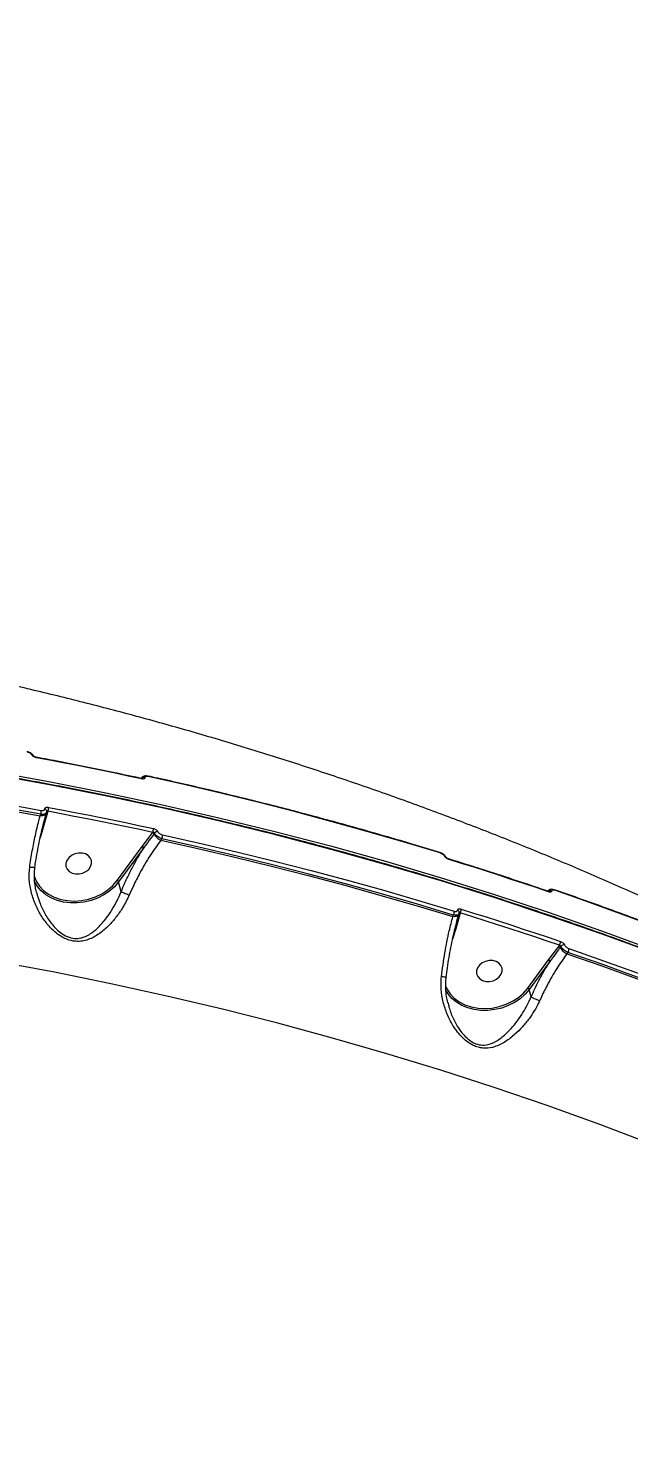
# Model space of a CAD drawing. Header units: millimetres. Extents: x -8422 to 28150, y -6982 to 5510.
# Drawn here: x 22403.7 to 22610.9, y 1606.3 to 2091.5 of the extents above; entities that cross this region are included whole.
import ezdxf

# ---------------------------------------------------------------- set-up
doc = ezdxf.new("R2010")
doc.units = ezdxf.units.MM
for name, color, linetype in [('DIKOM_ОБЪЕКТ', 7, 'Continuous'), ('DIKOM_РАЗМЕР_ЗОНА', 7, 'Continuous'), ('DIKOM_РАЗМЕР_ОБЪЕКТА', 7, 'Continuous')]:
    doc.layers.add(name, color=color, linetype=linetype)
doc.styles.add('style1', font='arial.ttf', dxfattribs={"width": 0.8})
doc.dimstyles.new('1-50', dxfattribs={"dimtxt": 300, "dimasz": 200, "dimexe": 100, "dimexo": 0, "dimgap": 100, "dimtad": 1, "dimdec": 0, "dimtxsty": 'style1', "dimcen": 0, "dimclrd": 7, "dimclre": 7, "dimadec": 1, "dimazin": 2, "dimtfac": 1, "dimtdec": 0, "dimtmove": 1, "dimatfit": 3, "dimfxl": 0, "dimlwd": 25, "dimlwe": 18, "dimarcsym": 0})

# ---------------------------------------------------------------- blocks, each defined once
blk = doc.blocks.new('*D15')
at = {"layer": 'Defpoints', "color": 0, "transparency": 16777216}
for p in [(19380.28, 3651.45), (27070.13, 3651.45), (15204.41, -3115.19)]:
    blk.add_point(p, dxfattribs=at)
at = {"layer": 'DIKOM_РАЗМЕР_ОБЪЕКТА', "color": 7, "lineweight": 18, "transparency": 16777216}
for p, q in [((19380.28, 3651.45), (27170.13, 3651.45)), ((15204.41, -3115.19), (27170.13, -3115.19))]:
    blk.add_line(p, q, dxfattribs=at)
at = {"layer": 'DIKOM_РАЗМЕР_ОБЪЕКТА', "color": 7, "lineweight": 25, "transparency": 16777216}
blk.add_line((27070.13, -2915.19), (27070.13, 3451.45), dxfattribs=at)
at = {"layer": 'DIKOM_РАЗМЕР_ОБЪЕКТА', "color": 7, "transparency": 16777216}
for points in [[(27036.8, 3451.45), (27103.47, 3451.45), (27070.13, 3651.45)], [(27036.8, -2915.19), (27103.47, -2915.19), (27070.13, -3115.19)]]:
    blk.add_solid(points, dxfattribs=at)
at = {"layer": 'DIKOM_РАЗМЕР_ОБЪЕКТА', "color": 0, "transparency": 16777216, "insert": (26816.96, -135.25), "char_height": 300, "attachment_point": 5, "rotation": 90, "style": 'style1'}
blk.add_mtext('6750', dxfattribs=at)
blk = doc.blocks.new('*D14')
at = {"layer": 'Defpoints', "color": 0, "transparency": 16777216}
for p in [(20684.73, 5148.63), (28049.7, 5148.63), (14575.76, -5055.5)]:
    blk.add_point(p, dxfattribs=at)
at = {"layer": 'DIKOM_РАЗМЕР_ЗОНА', "color": 7, "lineweight": 18, "transparency": 16777216}
for p, q in [((20684.73, 5148.63), (28149.7, 5148.63)), ((14575.76, -5055.5), (28149.7, -5055.5))]:
    blk.add_line(p, q, dxfattribs=at)
at = {"layer": 'DIKOM_РАЗМЕР_ЗОНА', "color": 7, "lineweight": 25, "transparency": 16777216}
blk.add_line((28049.7, -4855.5), (28049.7, 4948.63), dxfattribs=at)
at = {"layer": 'DIKOM_РАЗМЕР_ЗОНА', "color": 7, "transparency": 16777216}
for points in [[(28016.36, 4948.63), (28083.03, 4948.63), (28049.7, 5148.63)], [(28016.36, -4855.5), (28083.03, -4855.5), (28049.7, -5055.5)]]:
    blk.add_solid(points, dxfattribs=at)
at = {"layer": 'DIKOM_РАЗМЕР_ЗОНА', "color": 0, "transparency": 16777216, "insert": (27796.52, -63.59), "char_height": 300, "attachment_point": 5, "rotation": 90, "style": 'style1'}
blk.add_mtext('10200', dxfattribs=at)
blk = doc.blocks.new('*D13')
at = {"layer": 'Defpoints', "color": 0, "transparency": 16777216}
for p in [(10490, 1785.06), (25983.09, 460.53), (10490, -6882.5)]:
    blk.add_point(p, dxfattribs=at)
at = {"layer": 'DIKOM_РАЗМЕР_ЗОНА', "color": 7, "lineweight": 18, "transparency": 16777216}
for p, q in [((10490, 1785.06), (10490, -6982.5)), ((25983.09, 460.53), (25983.09, -6982.5))]:
    blk.add_line(p, q, dxfattribs=at)
at = {"layer": 'DIKOM_РАЗМЕР_ЗОНА', "color": 7, "lineweight": 25, "transparency": 16777216}
blk.add_line((25783.09, -6882.5), (10690, -6882.5), dxfattribs=at)
at = {"layer": 'DIKOM_РАЗМЕР_ЗОНА', "color": 7, "transparency": 16777216}
for points in [[(10690, -6849.17), (10690, -6915.83), (10490, -6882.5)], [(25783.09, -6849.17), (25783.09, -6915.83), (25983.09, -6882.5)]]:
    blk.add_solid(points, dxfattribs=at)
at = {"layer": 'DIKOM_РАЗМЕР_ЗОНА', "color": 0, "transparency": 16777216, "insert": (18236.55, -6629.33), "char_height": 300, "attachment_point": 5, "style": 'style1'}
blk.add_mtext('15500', dxfattribs=at)

msp = doc.modelspace()

# ---------------------------------------------------------------- linework, layer by layer
at = {"layer": 'DIKOM_ОБЪЕКТ', "color": 7, "linetype": 'Continuous', "lineweight": 15}
for p, q in [((22442.86, 1833.16), (22442.68, 1832.92)), ((22407.86, 1820.02), (22408.02, 1820.55)), ((22410.35, 1821.17), (22408.86, 1815.94)), ((22409.9, 1820.78), (22409.89, 1820.74)), ((22409.9, 1820.78), (22410.04, 1821.25)), ((22410.07, 1821.45), (22410.1, 1821.59)), ((22410.47, 1821.58), (22410.35, 1821.17)), ((22408.86, 1815.94), (22407.84, 1812.47)), ((22443.02, 1809.39), (22446.6, 1814.18)), ((22446.6, 1814.18), (22446.67, 1814.28)), ((22447.28, 1814.06), (22447.07, 1813.76)), ((22449.78, 1812.13), (22449.42, 1811.64)), ((22434.42, 1797.73), (22443.02, 1809.39)), ((22443.51, 1808.92), (22434.9, 1797.25)), ((22435.73, 1793.83), (22434.9, 1797.25)), ((22583.06, 1794.12), (22583.01, 1794.04)), ((22550.2, 1785.27), (22550.36, 1785.81)), ((22552.69, 1786.42), (22551.17, 1781.1)), ((22552.25, 1786.04), (22552.23, 1786)), ((22552.25, 1786.04), (22552.34, 1786.37)), ((22552.33, 1786.39), (22552.38, 1786.73)), ((22552.72, 1786.53), (22552.69, 1786.42)), ((22551.17, 1781.1), (22550.12, 1777.51)), ((22583.2, 1770.32), (22586.71, 1775.02)), ((22586.71, 1775.02), (22586.98, 1775.39)), ((22587.5, 1775.02), (22587.18, 1774.6)), ((22589.89, 1772.96), (22589.54, 1772.48)), ((22576.08, 1760.66), (22583.2, 1770.32)), ((22583.69, 1769.85), (22576.57, 1760.19)), ((22577.19, 1757.59), (22576.57, 1760.19))]:
    msp.add_line(p, q, dxfattribs=at)
at = {"layer": 'DIKOM_ОБЪЕКТ', "color": 7, "linetype": 'Continuous', "lineweight": 15, "flags": 128}
for points in [[(22442.73, 1832.75), (22438.23, 1833.72), (22433.72, 1834.67), (22429.2, 1835.61), (22424.67, 1836.53), (22420.14, 1837.43), (22415.6, 1838.32), (22411.06, 1839.19), (22406.51, 1840.05)], [(22302.87, 1835.15), (22316.13, 1833.7), (22329.36, 1832.12), (22342.55, 1830.41), (22355.7, 1828.58), (22368.81, 1826.63), (22381.87, 1824.55), (22394.89, 1822.34), (22407.86, 1820.02)], [(22408.02, 1820.55), (22395.07, 1822.87), (22382.08, 1825.07), (22369.05, 1827.15), (22355.97, 1829.1), (22342.84, 1830.92), (22329.68, 1832.63), (22316.48, 1834.2), (22303.24, 1835.66)], [(22303.33, 1837.02), (22316.58, 1835.57), (22329.79, 1833.99), (22342.97, 1832.29), (22356.1, 1830.46), (22369.19, 1828.51), (22382.24, 1826.43), (22395.24, 1824.23), (22408.19, 1821.9)], [(22391, 1835.43), (22410.8, 1831.85), (22430.49, 1827.98), (22450.05, 1823.82), (22469.48, 1819.38), (22488.78, 1814.65), (22507.94, 1809.63), (22526.96, 1804.34), (22545.82, 1798.76), (22564.53, 1792.91), (22583.07, 1786.78), (22601.45, 1780.37), (22619.65, 1773.69), (22637.67, 1766.74), (22655.51, 1759.52), (22673.16, 1752.03), (22690.61, 1744.28), (22707.86, 1736.26), (22724.91, 1727.99), (22741.74, 1719.46), (22758.36, 1710.67), (22774.76, 1701.63)], [(22775.04, 1700.45), (22758.65, 1709.49), (22742.03, 1718.27), (22725.19, 1726.81), (22708.15, 1735.08), (22690.9, 1743.1), (22673.44, 1750.85), (22655.8, 1758.34), (22637.96, 1765.56), (22619.94, 1772.51), (22601.73, 1779.19), (22583.36, 1785.6), (22564.81, 1791.73), (22546.11, 1797.58), (22527.24, 1803.16), (22508.23, 1808.45), (22489.07, 1813.47), (22469.77, 1818.2), (22450.33, 1822.64), (22430.77, 1826.8), (22411.09, 1830.67), (22391.29, 1834.25)], [(22545.8, 1807.21), (22533.44, 1810.93), (22521.01, 1814.53), (22508.52, 1818), (22495.96, 1821.36), (22483.34, 1824.59), (22470.66, 1827.7), (22457.93, 1830.69), (22445.13, 1833.55)], [(22409.89, 1820.74), (22409.89, 1820.74), (22409.77, 1820.52), (22409.58, 1820.34), (22409.33, 1820.19), (22409.02, 1820.08), (22408.67, 1820.01), (22408.27, 1819.99), (22407.86, 1820.02)], [(22446.67, 1814.28), (22442.17, 1815.25), (22437.66, 1816.2), (22433.14, 1817.13), (22428.62, 1818.05), (22424.09, 1818.96), (22419.56, 1819.84), (22415.02, 1820.72), (22410.47, 1821.58)], [(22410.65, 1822.93), (22415.2, 1822.07), (22419.74, 1821.2), (22424.28, 1820.31), (22428.81, 1819.41), (22433.34, 1818.48), (22437.86, 1817.55), (22442.37, 1816.6), (22446.87, 1815.63)], [(22449.42, 1811.64), (22462.23, 1808.78), (22474.98, 1805.79), (22487.67, 1802.67), (22500.31, 1799.44), (22512.88, 1796.08), (22525.39, 1792.6), (22537.83, 1789), (22550.2, 1785.27)], [(22550.36, 1785.81), (22538.01, 1789.53), (22525.59, 1793.12), (22513.11, 1796.6), (22500.56, 1799.95), (22487.95, 1803.18), (22475.29, 1806.28), (22462.56, 1809.27), (22449.78, 1812.13)], [(22449.99, 1813.48), (22462.78, 1810.61), (22475.52, 1807.63), (22488.2, 1804.52), (22500.81, 1801.28), (22513.37, 1797.93), (22525.87, 1794.45), (22538.29, 1790.86), (22550.66, 1787.14)], [(22425.22, 1802.51), (22425.55, 1803.53), (22425.52, 1804.56), (22425.13, 1805.5), (22424.42, 1806.29), (22423.44, 1806.87), (22422.27, 1807.17), (22421.02, 1807.18), (22419.76, 1806.91), (22418.62, 1806.36), (22417.69, 1805.58), (22417.03, 1804.65), (22416.7, 1803.63), (22416.73, 1802.6), (22417.12, 1801.65), (22417.83, 1800.86), (22418.81, 1800.29), (22419.97, 1799.99), (22421.23, 1799.97), (22422.48, 1800.25), (22423.62, 1800.8), (22424.56, 1801.57), (22425.22, 1802.51)], [(22583.17, 1793.83), (22578.91, 1795.28), (22574.65, 1796.71), (22570.37, 1798.12), (22566.09, 1799.52), (22561.8, 1800.91), (22557.5, 1802.28), (22553.2, 1803.64), (22548.88, 1804.98)], [(22405.71, 1799.29), (22405.71, 1799.29), (22406.47, 1797.45), (22407.58, 1795.76), (22409.01, 1794.26), (22410.74, 1792.98), (22412.71, 1791.96), (22414.9, 1791.22), (22417.23, 1790.78), (22419.65, 1790.65), (22422.11, 1790.83), (22424.55, 1791.32), (22426.91, 1792.1), (22429.12, 1793.16), (22431.14, 1794.48), (22432.92, 1796.01), (22434.42, 1797.73)], [(22434.9, 1797.25), (22433.45, 1795.57), (22431.73, 1794.06), (22429.79, 1792.74), (22427.65, 1791.66), (22425.38, 1790.82), (22423.02, 1790.26), (22420.61, 1789.98), (22418.22, 1789.99), (22415.9, 1790.29), (22413.68, 1790.86), (22411.64, 1791.71), (22409.79, 1792.81), (22408.2, 1794.14), (22406.89, 1795.66), (22405.89, 1797.35), (22405.78, 1797.57)], [(22679.26, 1757.46), (22667.8, 1762.48), (22656.26, 1767.37), (22644.64, 1772.16), (22632.94, 1776.83), (22621.16, 1781.38), (22609.3, 1785.82), (22597.37, 1790.14), (22585.36, 1794.35)], [(22552.23, 1786), (22552.23, 1785.99), (22552.11, 1785.78), (22551.92, 1785.59), (22551.67, 1785.45), (22551.36, 1785.34), (22551.01, 1785.27), (22550.62, 1785.25), (22550.2, 1785.27)], [(22552.37, 1786.56), (22552.4, 1786.7), (22552.4, 1786.71)], [(22586.98, 1775.39), (22582.73, 1776.84), (22578.47, 1778.26), (22574.2, 1779.68), (22569.92, 1781.08), (22565.64, 1782.47), (22561.34, 1783.84), (22557.04, 1785.19), (22552.72, 1786.53)], [(22553.02, 1787.86), (22557.34, 1786.52), (22561.64, 1785.16), (22565.94, 1783.79), (22570.23, 1782.4), (22574.51, 1781), (22578.79, 1779.59), (22583.05, 1778.16), (22587.31, 1776.71)], [(22589.54, 1772.48), (22601.56, 1768.27), (22613.51, 1763.94), (22625.38, 1759.5), (22637.17, 1754.94), (22648.89, 1750.26), (22660.52, 1745.47), (22672.07, 1740.57), (22683.54, 1735.55)], [(22683.71, 1736.11), (22672.26, 1741.12), (22660.73, 1746.01), (22649.12, 1750.79), (22637.43, 1755.46), (22625.66, 1760.01), (22613.81, 1764.44), (22601.89, 1768.76), (22589.89, 1772.96)], [(22590.21, 1774.27), (22602.22, 1770.07), (22614.15, 1765.75), (22626.01, 1761.31), (22637.79, 1756.76), (22649.49, 1752.09), (22661.12, 1747.3), (22672.66, 1742.4), (22684.11, 1737.39)], [(22705.44, 1668.76), (22688.51, 1676.9), (22671.37, 1684.78), (22654.03, 1692.4), (22636.5, 1699.74), (22618.77, 1706.81), (22600.86, 1713.61), (22582.77, 1720.13), (22564.5, 1726.37), (22546.06, 1732.33), (22527.46, 1738.01), (22508.71, 1743.41), (22489.8, 1748.52), (22470.75, 1753.34), (22451.56, 1757.87), (22432.23, 1762.12), (22412.78, 1766.07), (22393.21, 1769.73)], [(22566.88, 1765.44), (22567.21, 1766.46), (22567.18, 1767.49), (22566.79, 1768.44), (22566.08, 1769.23), (22565.1, 1769.8), (22563.94, 1770.11), (22562.68, 1770.12), (22561.43, 1769.84), (22560.29, 1769.29), (22559.35, 1768.52), (22558.69, 1767.58), (22558.36, 1766.56), (22558.39, 1765.54), (22558.78, 1764.59), (22559.49, 1763.8), (22560.47, 1763.23), (22561.63, 1762.92), (22562.89, 1762.91), (22564.14, 1763.18), (22565.28, 1763.73), (22566.22, 1764.51), (22566.88, 1765.44)], [(22547.65, 1761.42), (22548.13, 1760.38), (22549.24, 1758.69), (22550.67, 1757.19), (22552.4, 1755.92), (22554.38, 1754.9), (22556.56, 1754.16), (22558.89, 1753.71), (22561.32, 1753.58), (22563.78, 1753.76), (22566.21, 1754.25), (22568.57, 1755.04), (22570.78, 1756.1), (22572.8, 1757.41), (22574.58, 1758.94), (22576.08, 1760.66)], [(22576.57, 1760.19), (22575.11, 1758.5), (22573.4, 1756.99), (22571.45, 1755.68), (22569.32, 1754.59), (22567.04, 1753.76), (22564.68, 1753.2), (22562.28, 1752.92), (22559.88, 1752.92), (22557.56, 1753.22), (22555.35, 1753.8), (22553.3, 1754.65), (22551.46, 1755.75), (22549.86, 1757.07), (22548.55, 1758.6), (22547.62, 1760.14)]]:
    msp.add_lwpolyline(points, dxfattribs=at)
at = {"layer": 'DIKOM_ОБЪЕКТ', "color": 7, "linetype": 'Continuous', "lineweight": 15}
for centre, radius, start, end in [((22404.9, 1840.32), 0.698, 30.0031, 87.8734), ((22406.3, 1840.03), 0.209, 4.9193, 66.9019), ((22442.52, 1832.73), 0.212, 5.5952, 67.0158), ((22443.6, 1832.08), 1.12, 72.502, 129.9888), ((22444.92, 1833.53), 0.211, 6.1726, 66.394), ((22405.48, 1821.56), 2.74, 338.1619, 7.0469), ((22409.23, 1821.57), 0.868, 2.3854, 77.5422), ((22410.26, 1820.72), 0.461, 78.4937, 124.7409), ((22407.95, 1822.6), 2.72, 337.982, 7.1236), ((22408.77, 1815.32), 0.629, 82.4761, 103.8739), ((22444.32, 1815.33), 2.57, 335.8845, 6.6779), ((22446.23, 1813.3), 0.953, 28.6166, 67.4202), ((22451.25, 1816.04), 4.77, 208.61, 247.4088), ((22448.32, 1813.25), 1.31, 85.0452, 142.1076), ((22447.44, 1813.19), 2.57, 335.7426, 6.5083), ((22442.7, 1808.58), 0.875, 22.874, 68.6855), ((22545.58, 1807.18), 0.222, 8.1787, 66.4005), ((22547.23, 1805.45), 0.655, 28.338, 80.5673), ((22548.66, 1804.95), 0.223, 7.6267, 67.2141), ((22434.1, 1796.91), 0.877, 22.9165, 68.6431), ((22582.94, 1793.8), 0.23, 8.462, 65.52), ((22583.82, 1793.06), 1.13, 66.5419, 125.3369), ((22585.13, 1794.31), 0.229, 9.0883, 64.9315), ((22548.44, 1786.93), 2.23, 329.7717, 5.2504), ((22551.56, 1786.71), 0.845, 1.5137, 70.5263), ((22552.6, 1785.97), 0.463, 78.6426, 124.592), ((22550.82, 1787.65), 2.21, 329.5551, 5.4036), ((22551.09, 1780.48), 0.623, 82.4163, 104.7927), ((22585.2, 1776.53), 2.12, 327.5091, 4.943), ((22586.35, 1774.14), 0.954, 28.6407, 67.3881), ((22591.37, 1776.88), 4.76, 208.6057, 247.4148), ((22588.52, 1774.21), 1.31, 79.3358, 141.3713), ((22588.11, 1774.1), 2.11, 327.3786, 4.7495), ((22582.88, 1769.51), 0.875, 22.878, 68.6816), ((22575.76, 1759.84), 0.877, 22.9211, 68.6384)]:
    msp.add_arc(centre, radius, start, end, dxfattribs=at)
for points, knots in [([(22655.79, 1772.91), (22653.82, 1773.9), (22646.42, 1777.61), (22633.44, 1783.84), (22616.82, 1791.53), (22600.04, 1798.95), (22583.09, 1806.13), (22565.98, 1813.04), (22548.72, 1819.69), (22531.32, 1826.08), (22513.77, 1832.2), (22496.09, 1838.06), (22478.27, 1843.66), (22460.33, 1848.98), (22442.26, 1854.03), (22424.08, 1858.81), (22405.8, 1863.32), (22387.4, 1867.55), (22368.91, 1871.51), (22350.32, 1875.19), (22331.64, 1878.59), (22312.88, 1881.71), (22294.04, 1884.56), (22275.13, 1887.13), (22256.15, 1889.41), (22237.1, 1891.42), (22218.01, 1893.14), (22204.44, 1894.18), (22197.25, 1894.65), (22196.45, 1894.7)], [0, 0, 0, 0, 0.014082, 0.052954, 0.091849, 0.130787, 0.169766, 0.208786, 0.247843, 0.286938, 0.326068, 0.365231, 0.404425, 0.443649, 0.482902, 0.522181, 0.561484, 0.600811, 0.64016, 0.679528, 0.718916, 0.758321, 0.797742, 0.837178, 0.876628, 0.91609, 0.955564, 0.995047, 1, 1, 1, 1]), ([(22774.92, 1700.64), (22772.26, 1702.13), (22764.55, 1706.44), (22751.64, 1713.42), (22736.12, 1721.49), (22720.43, 1729.34), (22704.55, 1736.97), (22688.49, 1744.37), (22672.27, 1751.55), (22655.87, 1758.5), (22639.31, 1765.21), (22622.59, 1771.7), (22605.72, 1777.95), (22588.69, 1783.97), (22571.52, 1789.75), (22554.21, 1795.29), (22536.76, 1800.59), (22519.17, 1805.65), (22501.46, 1810.47), (22483.62, 1815.04), (22465.67, 1819.37), (22447.6, 1823.45), (22429.42, 1827.29), (22411.14, 1830.88), (22392.75, 1834.21), (22374.27, 1837.3), (22355.7, 1840.14), (22337.05, 1842.72), (22318.31, 1845.06), (22299.5, 1847.14), (22280.62, 1848.96), (22261.67, 1850.54), (22242.66, 1851.86), (22223.59, 1852.92), (22205.41, 1853.7), (22193.58, 1854.03), (22188.13, 1854.18)], [0, 0, 0, 0, 0.015772, 0.04573, 0.075687, 0.105645, 0.135603, 0.165562, 0.19552, 0.225478, 0.255436, 0.285395, 0.315354, 0.345312, 0.375271, 0.40523, 0.435188, 0.465147, 0.495106, 0.525065, 0.555024, 0.584983, 0.614942, 0.644901, 0.67486, 0.704819, 0.734779, 0.764738, 0.794697, 0.824656, 0.854615, 0.884574, 0.914534, 0.944493, 0.974452, 1, 1, 1, 1]), ([(22405.49, 1840.66), (22405.47, 1840.7), (22405.37, 1840.94), (22405, 1841.32), (22404.36, 1841.77), (22403.7, 1842.06), (22403.32, 1842.1), (22403.22, 1842.12)], [0, 0, 0, 0, 0.050233, 0.300321, 0.589588, 0.888405, 1, 1, 1, 1]), ([(22404.92, 1841.01), (22404.86, 1841.11), (22404.72, 1841.31), (22404.35, 1841.59), (22403.91, 1841.82), (22403.55, 1841.93), (22403.37, 1841.97), (22403.34, 1841.97)], [0, 0, 0, 0, 0.239394, 0.478682, 0.717975, 0.957765, 1, 1, 1, 1]), ([(22406.51, 1840.05), (22406.48, 1840.06), (22406.29, 1840.09), (22405.94, 1840.21), (22405.49, 1840.44), (22405.12, 1840.72), (22404.99, 1840.91), (22404.92, 1841.01)], [0, 0, 0, 0, 0.042614, 0.282487, 0.521667, 0.760753, 1, 1, 1, 1]), ([(22406.38, 1840.23), (22406.35, 1840.23), (22406.26, 1840.25), (22406.06, 1840.31), (22405.83, 1840.42), (22405.65, 1840.53), (22405.54, 1840.62), (22405.49, 1840.68), (22405.5, 1840.67), (22405.5, 1840.67)], [0, 0, 0, 0, 0.063773, 0.256781, 0.45808, 0.633581, 0.78291, 0.942708, 1, 1, 1, 1]), ([(22442.61, 1832.93), (22439.42, 1833.61), (22430.18, 1835.58), (22418.1, 1838.01), (22409.19, 1839.7), (22406.38, 1840.23)], [0, 0, 0, 0, 0.26511, 0.768697, 1, 1, 1, 1]), ([(22442.94, 1832.9), (22442.94, 1832.9), (22442.95, 1832.9), (22442.89, 1832.89), (22442.77, 1832.9), (22442.66, 1832.92), (22442.61, 1832.93)], [0, 0, 0, 0, 0.137547, 0.392814, 0.706477, 1, 1, 1, 1]), ([(22443.94, 1833.15), (22443.94, 1833.14), (22443.93, 1833.05), (22443.86, 1832.88), (22443.6, 1832.73), (22443.21, 1832.68), (22442.89, 1832.73), (22442.73, 1832.75)], [0, 0, 0, 0, 0.027854, 0.265003, 0.507729, 0.753956, 1, 1, 1, 1]), ([(22442.75, 1832.8), (22442.75, 1832.82), (22442.75, 1832.96), (22442.82, 1833.06), (22442.88, 1833.15)], [0, 0, 0, 0, 0.127396, 1, 1, 1, 1]), ([(22445.01, 1833.71), (22444.97, 1833.72), (22444.62, 1833.81), (22444.05, 1833.83), (22443.4, 1833.64), (22443, 1833.39), (22442.89, 1833.19), (22442.88, 1833.15)], [0, 0, 0, 0, 0.05211, 0.419238, 0.707935, 0.954981, 1, 1, 1, 1]), ([(22445.13, 1833.55), (22444.98, 1833.57), (22444.66, 1833.63), (22444.27, 1833.57), (22444.01, 1833.42), (22443.94, 1833.26), (22443.94, 1833.16), (22443.94, 1833.15)], [0, 0, 0, 0, 0.245804, 0.491795, 0.734286, 0.971529, 1, 1, 1, 1]), ([(22545.67, 1807.38), (22542.61, 1808.31), (22533.73, 1811.01), (22518.94, 1815.29), (22501.25, 1820.15), (22483.43, 1824.75), (22465.81, 1829.04), (22452.97, 1831.97), (22446.13, 1833.47), (22445.01, 1833.72)], [0, 0, 0, 0, 0.093013, 0.269693, 0.446377, 0.623058, 0.799742, 0.967127, 1, 1, 1, 1]), ([(22404.21, 1802.28), (22404.5, 1804.2), (22405.07, 1807.98), (22406.15, 1813.36), (22407.1, 1817.31), (22407.7, 1819.45), (22407.86, 1820.02)], [0, 0, 0, 0, 0.302892, 0.594462, 0.892027, 1, 1, 1, 1]), ([(22406.02, 1802.3), (22406.06, 1802.61), (22406.26, 1804.09), (22406.7, 1806.71), (22407.33, 1810.14), (22408.04, 1813.48), (22408.8, 1816.69), (22409.43, 1819.12), (22409.82, 1820.4), (22409.91, 1820.74)], [0, 0, 0, 0, 0.044968, 0.221468, 0.399365, 0.578317, 0.757867, 0.93733, 1, 1, 1, 1]), ([(22410.02, 1821.26), (22409.98, 1821.15), (22409.89, 1820.89), (22409.45, 1820.62), (22408.81, 1820.47), (22408.28, 1820.52), (22408.02, 1820.55)], [0, 0, 0, 0, 0.198134, 0.465126, 0.732707, 1, 1, 1, 1]), ([(22408.19, 1821.9), (22408.35, 1821.88), (22408.66, 1821.84), (22409.05, 1821.92), (22409.32, 1822.1), (22409.41, 1822.29), (22409.42, 1822.4), (22409.42, 1822.42)], [0, 0, 0, 0, 0.240749, 0.481497, 0.721646, 0.961191, 1, 1, 1, 1]), ([(22409.42, 1822.42), (22409.42, 1822.43), (22409.43, 1822.55), (22409.52, 1822.73), (22409.79, 1822.91), (22410.18, 1822.99), (22410.49, 1822.95), (22410.65, 1822.93)], [0, 0, 0, 0, 0.038579, 0.278089, 0.518346, 0.759251, 1, 1, 1, 1]), ([(22410.03, 1821.26), (22410.04, 1821.28), (22410.1, 1821.39), (22410.08, 1821.51), (22410.07, 1821.61)], [0, 0, 0, 0, 0.213801, 1, 1, 1, 1]), ([(22410.08, 1821.48), (22410.08, 1821.48), (22410.07, 1821.47), (22410.07, 1821.45), (22410.07, 1821.45)], [0, 0, 0, 0, 0.612243, 1, 1, 1, 1]), ([(22410.47, 1821.58), (22410.42, 1821.59), (22410.32, 1821.62), (22410.2, 1821.6), (22410.11, 1821.56), (22410.09, 1821.51), (22410.08, 1821.48)], [0, 0, 0, 0, 0.27076, 0.538979, 0.803898, 1, 1, 1, 1]), ([(22446.87, 1815.63), (22446.91, 1815.62), (22447.11, 1815.58), (22447.47, 1815.45), (22447.9, 1815.19), (22448.25, 1814.88), (22448.37, 1814.67), (22448.43, 1814.56)], [0, 0, 0, 0, 0.055731, 0.296827, 0.532643, 0.766227, 1, 1, 1, 1]), ([(22449.42, 1811.64), (22448.18, 1809.92), (22445.66, 1806.41), (22442.52, 1800.99), (22440.18, 1796.35), (22439.03, 1793.75), (22438.57, 1792.69)], [0, 0, 0, 0, 0.307257, 0.623319, 0.846351, 1, 1, 1, 1]), ([(22447.07, 1813.76), (22446.89, 1813.52), (22446, 1812.31), (22444.8, 1810.71), (22443.8, 1809.32), (22443.51, 1808.92)], [0, 0, 0, 0, 0.15043, 0.752128, 1, 1, 1, 1]), ([(22447.28, 1814.06), (22447.26, 1814.09), (22447.22, 1814.16), (22447.08, 1814.24), (22446.91, 1814.28), (22446.76, 1814.29), (22446.68, 1814.28), (22446.67, 1814.28)], [0, 0, 0, 0, 0.217757, 0.443534, 0.683648, 0.939753, 1, 1, 1, 1]), ([(22449.78, 1812.13), (22449.72, 1812.15), (22449.41, 1812.24), (22448.84, 1812.5), (22448.15, 1812.97), (22447.58, 1813.51), (22447.38, 1813.87), (22447.28, 1814.06)], [0, 0, 0, 0, 0.054748, 0.294414, 0.530131, 0.764687, 1, 1, 1, 1]), ([(22448.43, 1814.56), (22448.49, 1814.45), (22448.62, 1814.23), (22448.97, 1813.92), (22449.4, 1813.66), (22449.76, 1813.53), (22449.95, 1813.49), (22449.99, 1813.48)], [0, 0, 0, 0, 0.234038, 0.467982, 0.703935, 0.944811, 1, 1, 1, 1]), ([(22435.73, 1793.83), (22436.32, 1795.2), (22437.51, 1797.96), (22439.44, 1801.86), (22441.44, 1805.55), (22442.82, 1807.79), (22443.51, 1808.92)], [0, 0, 0, 0, 0.259545, 0.521837, 0.759879, 1, 1, 1, 1]), ([(22547.8, 1805.76), (22547.78, 1805.8), (22547.69, 1806.04), (22547.33, 1806.44), (22546.7, 1806.93), (22546.09, 1807.27), (22545.75, 1807.34), (22545.67, 1807.36)], [0, 0, 0, 0, 0.045554, 0.307624, 0.609581, 0.912628, 1, 1, 1, 1]), ([(22547.34, 1806.1), (22547.28, 1806.2), (22547.15, 1806.4), (22546.8, 1806.71), (22546.37, 1806.98), (22546.02, 1807.14), (22545.84, 1807.2), (22545.8, 1807.21)], [0, 0, 0, 0, 0.234064, 0.467963, 0.703982, 0.944816, 1, 1, 1, 1]), ([(22548.88, 1804.98), (22548.84, 1804.99), (22548.66, 1805.05), (22548.31, 1805.21), (22547.88, 1805.48), (22547.53, 1805.79), (22547.41, 1806), (22547.34, 1806.1)], [0, 0, 0, 0, 0.055734, 0.296817, 0.532656, 0.766212, 1, 1, 1, 1]), ([(22548.74, 1805.16), (22548.72, 1805.17), (22548.63, 1805.19), (22548.42, 1805.28), (22548.17, 1805.43), (22547.98, 1805.57), (22547.87, 1805.69), (22547.81, 1805.76), (22547.81, 1805.76), (22547.81, 1805.76)], [0, 0, 0, 0, 0.058748, 0.254993, 0.459333, 0.635348, 0.781897, 0.915727, 1, 1, 1, 1]), ([(22583.04, 1794.01), (22580.03, 1795.03), (22571.3, 1797.98), (22559.87, 1801.69), (22551.41, 1804.33), (22548.75, 1805.16)], [0, 0, 0, 0, 0.265105, 0.768686, 1, 1, 1, 1]), ([(22438.57, 1792.69), (22437.87, 1791.26), (22436.62, 1788.67), (22434.28, 1785.33), (22431.73, 1782.32), (22428.66, 1779.56), (22425.61, 1777.74), (22422.89, 1776.88), (22420.49, 1776.61), (22417.71, 1777.05), (22415.04, 1778.34), (22412.81, 1780.01), (22410.56, 1782.25), (22408.27, 1785.31), (22406.19, 1789.22), (22404.71, 1793.48), (22403.9, 1797.9), (22404.11, 1800.86), (22404.21, 1802.28)], [0, 0, 0, 0, 0.078553, 0.142408, 0.207609, 0.28569, 0.366536, 0.4051, 0.444843, 0.497436, 0.549685, 0.591785, 0.634932, 0.706362, 0.779721, 0.853322, 0.929139, 1, 1, 1, 1]), ([(22405.98, 1802.31), (22405.99, 1802.3), (22406.02, 1802.26), (22405.8, 1802.22), (22405.34, 1802.2), (22404.79, 1802.23), (22404.4, 1802.26), (22404.25, 1802.28), (22404.21, 1802.28)], [0, 0, 0, 0, 0.044544, 0.314798, 0.585027, 0.855289, 0.955363, 1, 1, 1, 1]), ([(22406.57, 1793.68), (22406.43, 1794.25), (22406.08, 1795.71), (22405.84, 1798.09), (22405.8, 1800.4), (22406, 1801.79), (22406.08, 1802.3)], [0, 0, 0, 0, 0.202702, 0.515355, 0.821336, 1, 1, 1, 1]), ([(22406.57, 1793.68), (22406.93, 1792.38), (22407.67, 1789.75), (22409.49, 1786.04), (22411.47, 1783.08), (22413.48, 1780.87), (22415.41, 1779.26), (22417.77, 1778), (22420.19, 1777.64), (22422.23, 1777.96), (22423.37, 1778.4), (22425.08, 1779.25), (22427.22, 1780.8), (22429.82, 1783.56), (22432.03, 1786.59), (22434.03, 1789.89), (22435.13, 1792.43), (22435.73, 1793.83), (22435.73, 1793.83)], [0, 0, 0, 0, 0.08427, 0.170081, 0.257776, 0.306403, 0.3561, 0.413993, 0.471471, 0.513499, 0.557413, 0.559659, 0.652031, 0.74824, 0.825868, 0.904829, 0.99995, 1, 1, 1, 1]), ([(22435.73, 1793.83), (22435.87, 1793.78), (22436.14, 1793.69), (22436.8, 1793.43), (22437.55, 1793.12), (22438.12, 1792.89), (22438.45, 1792.74), (22438.53, 1792.71), (22438.57, 1792.69)], [0, 0, 0, 0, 0.231617, 0.463232, 0.694829, 0.926481, 0.960999, 1, 1, 1, 1]), ([(22435.73, 1793.83), (22435.73, 1793.83), (22435.73, 1793.83), (22435.73, 1793.83), (22435.73, 1793.83)], [0, 0, 0, 0, 0.621344, 1, 1, 1, 1]), ([(22583.3, 1793.95), (22583.3, 1793.95), (22583.3, 1793.95), (22583.23, 1793.95), (22583.13, 1793.97), (22583.05, 1794), (22583.03, 1794.01)], [0, 0, 0, 0, 0.218228, 0.521287, 0.869023, 1, 1, 1, 1]), ([(22585.23, 1794.51), (22585.19, 1794.53), (22584.87, 1794.65), (22584.34, 1794.73), (22583.7, 1794.62), (22583.27, 1794.39), (22583.13, 1794.17), (22583.09, 1794.1)], [0, 0, 0, 0, 0.047873, 0.407611, 0.673155, 0.901271, 1, 1, 1, 1]), ([(22584.27, 1794.09), (22584.27, 1794.08), (22584.26, 1793.98), (22584.2, 1793.83), (22583.96, 1793.72), (22583.6, 1793.71), (22583.31, 1793.79), (22583.17, 1793.83)], [0, 0, 0, 0, 0.038571, 0.278079, 0.518381, 0.759189, 1, 1, 1, 1]), ([(22585.36, 1794.35), (22585.22, 1794.39), (22584.92, 1794.47), (22584.57, 1794.46), (22584.33, 1794.35), (22584.27, 1794.2), (22584.27, 1794.1), (22584.27, 1794.09)], [0, 0, 0, 0, 0.240682, 0.481467, 0.721652, 0.9612, 1, 1, 1, 1]), ([(22679.13, 1757.64), (22676.28, 1758.89), (22668.02, 1762.54), (22654.22, 1768.39), (22637.67, 1775.13), (22620.97, 1781.63), (22604.4, 1787.78), (22592.45, 1792.03), (22586.14, 1794.2), (22585.23, 1794.52)], [0, 0, 0, 0, 0.093443, 0.270938, 0.448434, 0.625931, 0.803427, 0.971584, 1, 1, 1, 1]), ([(22547.88, 1764.46), (22548.02, 1765.52), (22548.32, 1767.79), (22548.88, 1771.2), (22549.52, 1774.69), (22550.23, 1778.09), (22550.99, 1781.37), (22551.67, 1784.02), (22552.11, 1785.5), (22552.26, 1785.99)], [0, 0, 0, 0, 0.137545, 0.29202, 0.447796, 0.604621, 0.762124, 0.919813, 1, 1, 1, 1]), ([(22552.32, 1786.39), (22552.29, 1786.29), (22552.21, 1786.04), (22551.79, 1785.8), (22551.15, 1785.68), (22550.62, 1785.77), (22550.36, 1785.81)], [0, 0, 0, 0, 0.19042, 0.458904, 0.730063, 1, 1, 1, 1]), ([(22550.66, 1787.14), (22550.81, 1787.1), (22551.12, 1787.03), (22551.5, 1787.06), (22551.75, 1787.21), (22551.83, 1787.39), (22551.84, 1787.49), (22551.84, 1787.5)], [0, 0, 0, 0, 0.245771, 0.491746, 0.734291, 0.971521, 1, 1, 1, 1]), ([(22551.84, 1787.5), (22551.84, 1787.51), (22551.85, 1787.62), (22551.92, 1787.79), (22552.18, 1787.94), (22552.56, 1787.97), (22552.87, 1787.9), (22553.02, 1787.86)], [0, 0, 0, 0, 0.027856, 0.265011, 0.507747, 0.753974, 1, 1, 1, 1]), ([(22552.38, 1786.59), (22552.38, 1786.59), (22552.38, 1786.58), (22552.37, 1786.57), (22552.37, 1786.56), (22552.37, 1786.56)], [0, 0, 0, 0, 0.360049, 0.719795, 1, 1, 1, 1]), ([(22552.72, 1786.53), (22552.68, 1786.56), (22552.59, 1786.63), (22552.48, 1786.66), (22552.4, 1786.65), (22552.39, 1786.61), (22552.38, 1786.59)], [0, 0, 0, 0, 0.2898, 0.568209, 0.828393, 1, 1, 1, 1]), ([(22546.26, 1764.51), (22546.44, 1765.91), (22546.79, 1768.71), (22547.44, 1772.76), (22548.16, 1776.65), (22549.05, 1780.9), (22549.78, 1783.65), (22550.2, 1785.27)], [0, 0, 0, 0, 0.187285, 0.376551, 0.557006, 0.739198, 1, 1, 1, 1]), ([(22587.31, 1776.71), (22587.33, 1776.7), (22587.51, 1776.64), (22587.84, 1776.48), (22588.25, 1776.18), (22588.59, 1775.84), (22588.7, 1775.61), (22588.76, 1775.49)], [0, 0, 0, 0, 0.042594, 0.282466, 0.52165, 0.760747, 1, 1, 1, 1]), ([(22589.54, 1772.48), (22588.35, 1770.81), (22585.95, 1767.42), (22582.94, 1762.12), (22581.06, 1758.31), (22580.25, 1756.52), (22580.13, 1756.25)], [0, 0, 0, 0, 0.343499, 0.696943, 0.954531, 1, 1, 1, 1]), ([(22587.18, 1774.6), (22587, 1774.36), (22586.12, 1773.15), (22584.94, 1771.57), (22583.96, 1770.22), (22583.69, 1769.85)], [0, 0, 0, 0, 0.153314, 0.766573, 1, 1, 1, 1]), ([(22587.5, 1775.02), (22587.48, 1775.06), (22587.44, 1775.14), (22587.32, 1775.25), (22587.18, 1775.34), (22587.06, 1775.38), (22586.99, 1775.39), (22586.98, 1775.39)], [0, 0, 0, 0, 0.236901, 0.474154, 0.713798, 0.956626, 1, 1, 1, 1]), ([(22589.89, 1772.96), (22589.85, 1772.98), (22589.56, 1773.09), (22589.02, 1773.37), (22588.35, 1773.88), (22587.79, 1774.46), (22587.6, 1774.84), (22587.5, 1775.02)], [0, 0, 0, 0, 0.042247, 0.281948, 0.521252, 0.760627, 1, 1, 1, 1]), ([(22588.76, 1775.49), (22588.82, 1775.38), (22588.94, 1775.15), (22589.28, 1774.81), (22589.69, 1774.51), (22590.02, 1774.34), (22590.19, 1774.28), (22590.21, 1774.27)], [0, 0, 0, 0, 0.239367, 0.478705, 0.717956, 0.957739, 1, 1, 1, 1]), ([(22577.19, 1757.59), (22578.07, 1759.48), (22579.5, 1762.56), (22581.72, 1766.62), (22583.03, 1768.77), (22583.69, 1769.85)], [0, 0, 0, 0, 0.442701, 0.720168, 1, 1, 1, 1]), ([(22580.13, 1756.25), (22580.01, 1756.01), (22579.45, 1754.8), (22578.29, 1752.69), (22576.41, 1749.89), (22574.19, 1747.17), (22571.48, 1744.47), (22568.33, 1742.05), (22564.94, 1740.35), (22561.99, 1739.82), (22559.75, 1740), (22558.07, 1740.47), (22556.43, 1741.26), (22554.73, 1742.42), (22553.02, 1744.01), (22551.03, 1746.42), (22549.07, 1749.65), (22547.38, 1753.7), (22546.32, 1758.06), (22546.02, 1761.72), (22546.21, 1763.87), (22546.26, 1764.51)], [0, 0, 0, 0, 0.013456, 0.065766, 0.119237, 0.182632, 0.247358, 0.325033, 0.405351, 0.467845, 0.49856, 0.530299, 0.560971, 0.592624, 0.634045, 0.676491, 0.747173, 0.819757, 0.892842, 0.968065, 1, 1, 1, 1]), ([(22547.85, 1764.46), (22547.85, 1764.45), (22547.89, 1764.43), (22547.67, 1764.42), (22547.22, 1764.43), (22546.72, 1764.47), (22546.39, 1764.5), (22546.31, 1764.51), (22546.26, 1764.51)], [0, 0, 0, 0, 0.046468, 0.333894, 0.62134, 0.908787, 0.951647, 1, 1, 1, 1]), ([(22548.46, 1755.69), (22548.3, 1756.35), (22547.93, 1757.94), (22547.72, 1760.48), (22547.69, 1762.75), (22547.88, 1764.05), (22547.94, 1764.44)], [0, 0, 0, 0, 0.230653, 0.552088, 0.864681, 1, 1, 1, 1]), ([(22548.5, 1755.7), (22548.61, 1755.17), (22548.98, 1753.3), (22550.22, 1750.24), (22551.89, 1747.14), (22553.66, 1744.78), (22555.13, 1743.28), (22556.64, 1742.16), (22558.35, 1741.28), (22559.86, 1740.98), (22561.78, 1741.01), (22564.05, 1741.62), (22566.94, 1743.42), (22569.62, 1745.89), (22571.98, 1748.65), (22573.9, 1751.34), (22575.55, 1754.1), (22576.58, 1756.16), (22577.1, 1757.35), (22577.2, 1757.59), (22577.2, 1757.59)], [0, 0, 0, 0, 0.034059, 0.119098, 0.205986, 0.253875, 0.302819, 0.336697, 0.371874, 0.426918, 0.440461, 0.51153, 0.603804, 0.699679, 0.776926, 0.855491, 0.919123, 0.98389, 0.999961, 1, 1, 1, 1]), ([(22577.2, 1757.59), (22577.2, 1757.59), (22577.19, 1757.59), (22577.19, 1757.59), (22577.19, 1757.59)], [0, 0, 0, 0, 0.690971, 1, 1, 1, 1]), ([(22577.2, 1757.59), (22577.32, 1757.53), (22577.58, 1757.4), (22578.22, 1757.11), (22578.96, 1756.77), (22579.58, 1756.49), (22579.96, 1756.33), (22580.09, 1756.27), (22580.13, 1756.25)], [0, 0, 0, 0, 0.220459, 0.440961, 0.661452, 0.881927, 0.963516, 1, 1, 1, 1]), ([(22437.81, 1058.35), (22440.6, 1059.75), (22448.11, 1063.52), (22460.53, 1070.55), (22475.06, 1079.7), (22489.87, 1089.98), (22504.9, 1101.4), (22520.1, 1113.94), (22535.14, 1127.34), (22549.98, 1141.52), (22564.57, 1156.4), (22579.15, 1172.22), (22593.66, 1188.97), (22608.06, 1206.62), (22622.02, 1224.77), (22635.51, 1243.35), (22648.51, 1262.27), (22661.22, 1281.85), (22673.58, 1302.05), (22685.55, 1322.81), (22696.86, 1343.67), (22707.49, 1364.55), (22717.43, 1385.39), (22726.83, 1406.52), (22735.66, 1427.89), (22743.85, 1449.41), (22751.23, 1470.63), (22757.79, 1491.46), (22763.55, 1511.87), (22768.59, 1532.17), (22772.88, 1552.29), (22776.37, 1572.16), (22778.87, 1590.53), (22780.53, 1607.42), (22781.48, 1622.91), (22781.81, 1637.97), (22781.51, 1652.54), (22780.59, 1666.49), (22779.05, 1679.73), (22777.18, 1691), (22775.66, 1697.71), (22775.04, 1700.45)], [0, 0, 0, 0, 0.015652, 0.042168, 0.068704, 0.09522, 0.122506, 0.149815, 0.177101, 0.203617, 0.230153, 0.256669, 0.283955, 0.311263, 0.338549, 0.365065, 0.391601, 0.418117, 0.445403, 0.472712, 0.499998, 0.526513, 0.55305, 0.579566, 0.606852, 0.63416, 0.661446, 0.687962, 0.714498, 0.741014, 0.7683, 0.795608, 0.822894, 0.845972, 0.869077, 0.892183, 0.915507, 0.938831, 0.961564, 0.984349, 1, 1, 1, 1]), ([(22438.44, 1058.33), (22439.41, 1058.8), (22442.72, 1060.4), (22448.46, 1063.42), (22455.62, 1067.37), (22462.81, 1071.6), (22470.01, 1076.05), (22477.21, 1080.75), (22484.43, 1085.69), (22491.66, 1090.87), (22498.9, 1096.29), (22506.17, 1101.96), (22513.45, 1107.88), (22520.76, 1114.04), (22528.1, 1120.45), (22535.45, 1127.11), (22542.79, 1133.99), (22550.1, 1141.07), (22557.35, 1148.32), (22564.54, 1155.75), (22571.68, 1163.35), (22578.76, 1171.13), (22585.79, 1179.09), (22592.77, 1187.23), (22599.71, 1195.56), (22606.6, 1204.07), (22613.44, 1212.77), (22620.24, 1221.66), (22626.98, 1230.72), (22633.63, 1239.9), (22640.16, 1249.18), (22646.58, 1258.54), (22652.87, 1267.99), (22659.05, 1277.54), (22665.11, 1287.18), (22671.07, 1296.92), (22676.91, 1306.76), (22682.65, 1316.71), (22688.28, 1326.76), (22693.81, 1336.93), (22699.22, 1347.18), (22704.49, 1357.48), (22709.6, 1367.79), (22714.55, 1378.1), (22719.33, 1388.39), (22723.94, 1398.69), (22728.39, 1408.98), (22732.68, 1419.28), (22736.82, 1429.58), (22740.79, 1439.9), (22744.61, 1450.22), (22748.27, 1460.57), (22751.77, 1470.91), (22755.1, 1481.23), (22758.24, 1491.47), (22761.18, 1501.61), (22763.93, 1511.65), (22766.48, 1521.59), (22768.84, 1531.44), (22771.01, 1541.19), (22772.99, 1550.86), (22774.78, 1560.44), (22776.38, 1569.94), (22777.78, 1579.36), (22779, 1588.69), (22780.02, 1597.91), (22780.85, 1606.99), (22781.47, 1615.88), (22781.88, 1624.59), (22782.1, 1633.12), (22782.11, 1641.46), (22781.92, 1649.64), (22781.53, 1657.63), (22780.94, 1665.46), (22780.15, 1673.12), (22779.15, 1680.61), (22777.95, 1687.93), (22776.7, 1694.41), (22775.77, 1698.34), (22775.38, 1699.98)], [0, 0, 0, 0, 0.005419, 0.018692, 0.031968, 0.045174, 0.058319, 0.071419, 0.084487, 0.09754, 0.110591, 0.123654, 0.136739, 0.149864, 0.163041, 0.176287, 0.189562, 0.202784, 0.215941, 0.229048, 0.242119, 0.255169, 0.268214, 0.281267, 0.294339, 0.307445, 0.320599, 0.333818, 0.347091, 0.360338, 0.37351, 0.386627, 0.399705, 0.412757, 0.4258, 0.438848, 0.45191, 0.465003, 0.47814, 0.491336, 0.5046, 0.517862, 0.531053, 0.544185, 0.557274, 0.570332, 0.583377, 0.596422, 0.60948, 0.622562, 0.635685, 0.648864, 0.662112, 0.675378, 0.688593, 0.701744, 0.714847, 0.727917, 0.740968, 0.754015, 0.767071, 0.780149, 0.793262, 0.806426, 0.819656, 0.832932, 0.846178, 0.859353, 0.872476, 0.88556, 0.898622, 0.911675, 0.924735, 0.937811, 0.950918, 0.96407, 0.977284, 0.990559, 1, 1, 1, 1]), ([(22435.32, 1136.01), (22439.33, 1138.74), (22447.35, 1144.19), (22459.44, 1153.29), (22471.54, 1163.02), (22483.79, 1173.58), (22496.17, 1184.95), (22508.63, 1197.14), (22520.99, 1209.97), (22533.56, 1223.78), (22546.29, 1238.62), (22559.13, 1254.48), (22571.81, 1271.07), (22584.28, 1288.38), (22596.49, 1306.34), (22608.16, 1324.55), (22619.26, 1342.93), (22629.78, 1361.41), (22639.9, 1380.31), (22649.57, 1399.59), (22658.75, 1419.18), (22667.22, 1438.63), (22674.98, 1457.89), (22682.03, 1476.89), (22688.49, 1495.96), (22694.32, 1515.03), (22699.47, 1534.03), (22703.55, 1551.34), (22706.72, 1566.96), (22709.16, 1580.99), (22711.12, 1594.78), (22712.61, 1608.28), (22713.62, 1621.42), (22714.14, 1634.21), (22714.21, 1646.67), (22713.85, 1654.64), (22713.66, 1658.63)], [0, 0, 0, 0, 0.027765, 0.055564, 0.083362, 0.111128, 0.140031, 0.168973, 0.197914, 0.226818, 0.258245, 0.289696, 0.321123, 0.353467, 0.385839, 0.418183, 0.449506, 0.480853, 0.512176, 0.544413, 0.576676, 0.608913, 0.640161, 0.671434, 0.702682, 0.734841, 0.767027, 0.799186, 0.824146, 0.849107, 0.874267, 0.899427, 0.924469, 0.949512, 0.974756, 1, 1, 1, 1])]:
    msp.add_open_spline(points, degree=3, knots=knots, dxfattribs=at)

# ---------------------------------------------------------------- dimensions: what is measured, and where the dimension line sits
at = {"layer": 'DIKOM_РАЗМЕР_ЗОНА'}
dim = msp.add_linear_dim(base=(28049.7, 5148.63), p1=(14575.76, -5055.5), p2=(20684.73, 5148.63), angle=270, text='10200', dimstyle='1-50', override={"dimscale": 1, "dimtix": 0, "dimtofl": 1, "dimtmove": 1, "dimatfit": 3}, dxfattribs=at)
dim.commit()
dim.dimension.update_dxf_attribs({"geometry": '*D14', "text_midpoint": (28049.7, -63.59), "dimtype": 160})
dim = msp.add_linear_dim(base=(10490, -6882.5), p1=(25983.09, 460.53), p2=(10490, 1785.06), angle=180, text='15500', dimstyle='1-50', dxfattribs=at)
dim.commit()
dim.dimension.update_dxf_attribs({"geometry": '*D13', "text_midpoint": (18236.55, -6882.5), "dimtype": 160})
at = {"layer": 'DIKOM_РАЗМЕР_ОБЪЕКТА'}
dim = msp.add_linear_dim(base=(27070.13, 3651.45), p1=(15204.41, -3115.19), p2=(19380.28, 3651.45), angle=270, text='6750', dimstyle='1-50', override={"dimscale": 1, "dimtix": 0, "dimtofl": 1, "dimtmove": 1, "dimatfit": 3}, dxfattribs=at)
dim.commit()
dim.dimension.update_dxf_attribs({"geometry": '*D15', "text_midpoint": (27070.13, -135.25), "dimtype": 160})

doc.saveas('drawing.dxf')
